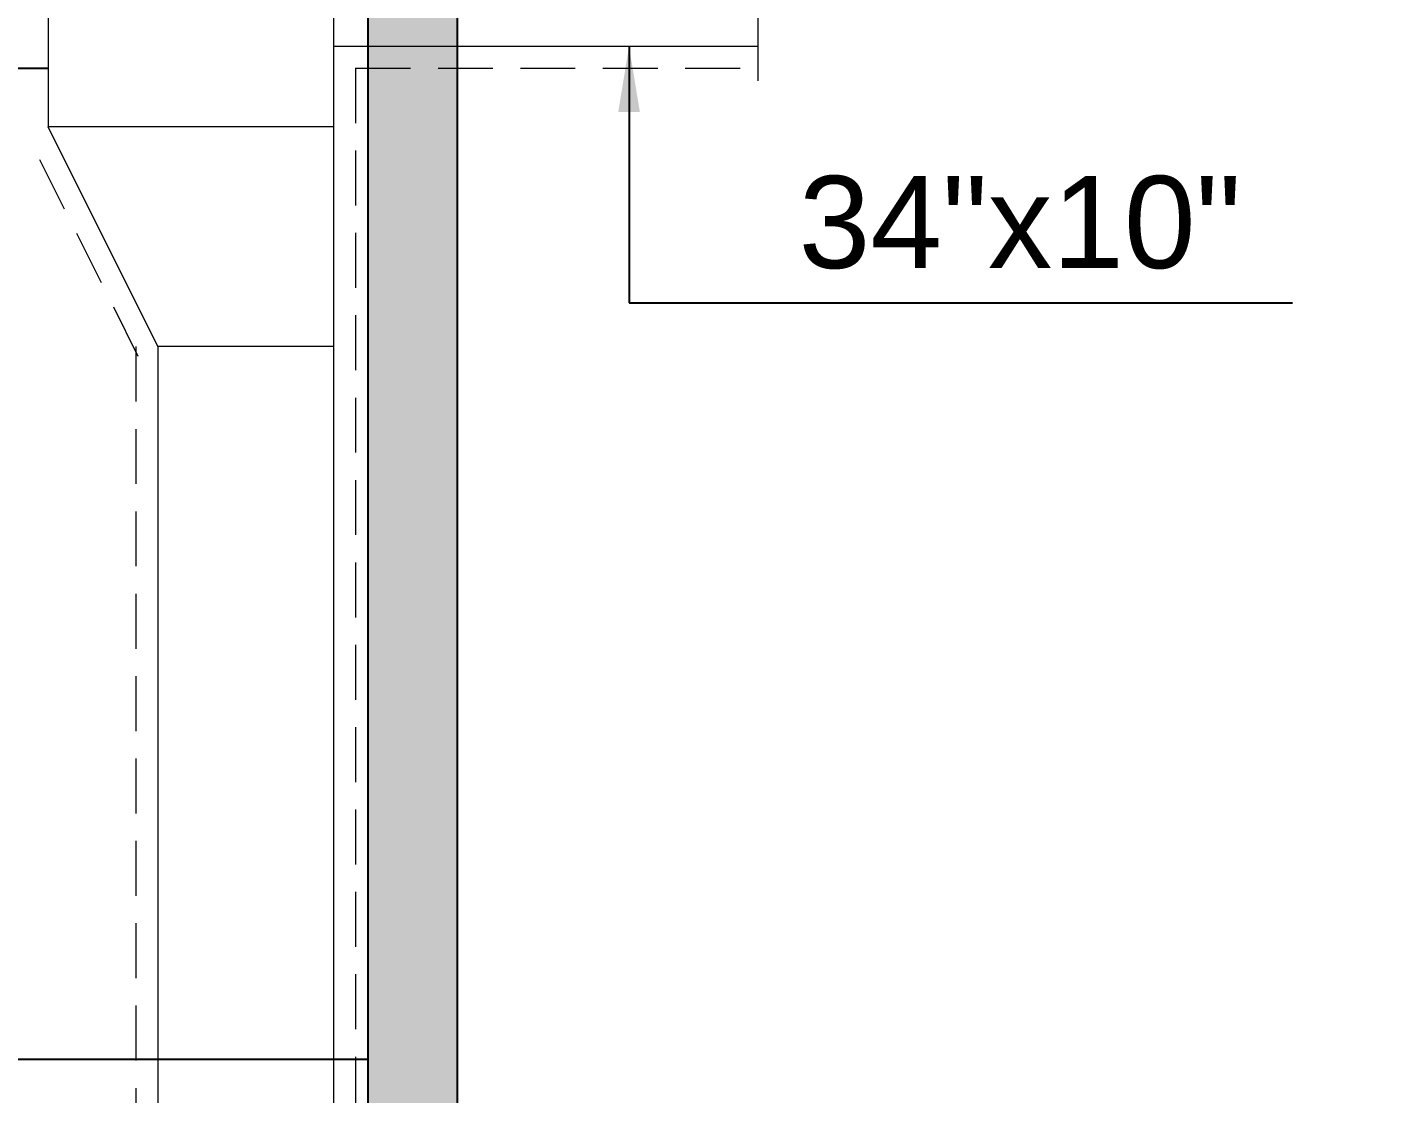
# Model space of a CAD drawing. Header units: inches. Extents: x 751443 to 884462, y -58136 to 349881.
# Drawn here: x 868578 to 871677, y 228209 to 230637 of the extents above; entities that cross this region are included whole.
import ezdxf

# ---------------------------------------------------------------- set-up
doc = ezdxf.new("R2010")
doc.units = ezdxf.units.IN
doc.header["$MEASUREMENT"] = 0
doc.linetypes.add('DASHED2', pattern=[9.524999999999995, 6.349999999999998, -3.174999999999998])
doc.linetypes.add('HIDDEN', pattern=[0.375, 0.25, -0.125])
doc.layers.add('000Text', color=2, linetype='Continuous', lineweight=18)
doc.layers.add('M-S.DUCT', color=1, linetype='Continuous', lineweight=15)
for name, color, linetype in [('01-R-RDUCT', 3, 'Continuous'), ('HATCH', 8, 'Continuous'), ('sec', 8, 'DASHED2'), ('WALL', 8, 'Continuous')]:
    doc.layers.add(name, color=color, linetype=linetype)
doc.styles.add('Arial', font='arial.ttf')
doc.styles.add('HOREA', font='arial.ttf')
doc.dimstyles.new('DIM 1-50', dxfattribs={"dimtxt": 210, "dimasz": 150, "dimexe": 0.18, "dimexo": 0.0625, "dimgap": 25, "dimtad": 0, "dimdec": 0, "dimzin": 0, "dimdsep": 46, "dimtxsty": 'HOREA', "dimblk": 'OBLIQUE', "dimcen": 0.09, "dimclrd": 256, "dimclre": 256, "dimclrt": 31, "dimadec": 0, "dimazin": 0, "dimtfac": 1, "dimtdec": 0, "dimtofl": 0, "dimtmove": 0, "dimatfit": 3, "dimfxl": 0, "dimtolj": 1, "dimtzin": 0, "dimarcsym": 0})

# ---------------------------------------------------------------- blocks, each defined once
blk = doc.blocks.new('_Oblique')
at = {"color": 0, "linetype": 'ByBlock', "lineweight": -2}
blk.add_line((-0.5, -0.5), (0.5, 0.5), dxfattribs=at)

msp = doc.modelspace()

# ---------------------------------------------------------------- hatches: boundary and pattern name
at = {"layer": 'HATCH'}
h = msp.add_hatch(dxfattribs=at)
h.set_pattern_fill('ANSI31', color=256, style=0)
h.set_pattern_definition([(45, (233601.4974632828, -55778.03960103847), (-0.08838834764831843, 0.08838834764831845), [])])
edge = h.paths.add_edge_path()
edge.add_line((867284.6990897033, 232096.8617018046), (867284.6990897033, 231292.4748865997))
edge.add_line((867284.6990897033, 231292.4748865997), (871323.5151202462, 231292.4748865997))
edge.add_line((871323.5151202462, 231292.4748865997), (871323.5151202462, 231536.0577786301))
edge.add_line((871323.5151202462, 231536.0577786301), (867537.8962892547, 231536.0577786301))
edge.add_line((867537.8962892547, 231536.0577786301), (867537.8962892547, 232513.9134687851))
edge.add_line((867537.8962892547, 232513.9134687851), (867215.9667759306, 232513.9134687851))
edge.add_line((867215.9667759306, 232513.9134687851), (867215.9667759306, 232403.6330894238))
edge.add_arc((867118.7457521406, 215661.5072503616), 16742.40811647062, 89.66728886250996, 146.3236722127223)
edge.add_line((853185.9934906142, 224945.1834595685), (853016.9279183872, 224945.1834595687))
edge.add_line((853016.9279183872, 224945.1834595687), (853016.9279183872, 225873.3687452266))
edge.add_line((853016.9279183872, 225873.3687452266), (852904.3462016714, 225873.3687452266))
edge.add_line((852904.3462016714, 225873.3687452266), (852904.3462016714, 228044.0444604172))
edge.add_line((852904.3462016714, 228044.0444604172), (853144.1713359539, 228044.0444604172))
edge.add_line((853144.1713359539, 228044.0444604172), (853144.1713359539, 228939.7396846681))
edge.add_line((853144.1713359539, 228939.7396846681), (852631.3363780497, 228939.7396846681))
edge.add_line((852631.3363780497, 228939.7396846681), (852631.3363780497, 224068.6089301263))
edge.add_line((852631.3363780497, 224068.6089301263), (852995.3942447641, 224068.6089301263))
edge.add_arc((867118.7457521406, 215661.5072503617), 16436.19227360204, 89.42148477913832, 149.2362475429989, ccw=False)
h = msp.add_hatch(dxfattribs=at)
h.set_pattern_fill('ANSI31', color=256, angle=140, style=0)
h.set_pattern_definition([(185, (233601.4974632828, -55778.03960103847), (0.01089446784345724, -0.1245243372614682), [])])
h.paths.add_polyline_path([(856730.0704105344, 216078.9050514996), (856730.0704105344, 215449.74633461), (856991.12055679, 215449.74633461), (856991.12055679, 216078.9050514996), (859136.4500647426, 216078.9050514996), (859136.4500647426, 216369.7402993741), (860108.4633519832, 216369.7402993741), (860108.4633519832, 216655.3547042052), (861066.9944317328, 216655.3547042052), (861066.9944317328, 216948.3790253098), (862068.745070248, 216948.3790253098), (862068.745070248, 217198.588207952), (863049.0491804654, 217198.588207952), (863049.0491804654, 217403.7477655234), (864021.0647998644, 217403.7477655234), (864021.0647998644, 217603.6785759614), (864979.1434408916, 217603.6785759614), (864979.1434408916, 217956.31546143), (867482.1044170532, 217956.31546143), (867482.1044170532, 218180.3712143199), (868337.8269597288, 218180.3712143199), (868337.8269597288, 218412.6402807834), (869273.6288240823, 218412.6402807834), (869273.6288240823, 218639.7508822304), (870146.3411404259, 218639.7508822304), (870146.3411404259, 218884.3374955333), (870968.6485180898, 218884.3374955333), (870968.6485180898, 219115.3887425603), (873364.9633343475, 219115.3887425603), (873364.9633343475, 225658.8078599332), (869556.603325596, 225658.8078599332), (869556.603325596, 231292.4748865997), (869353.2188532377, 231292.4748865997), (869353.2188532377, 225455.4233875749), (873161.5788619892, 225455.4233875749), (873161.5788619892, 219273.1152970374), (870810.9219636127, 219273.1152970374), (870810.9219636127, 219042.0640500104), (869988.6145859488, 219042.0640500104), (869988.6145859488, 218797.4774367076), (869115.9022696052, 218797.4774367076), (869115.9022696052, 218570.3668352605), (868180.1004052517, 218570.3668352605), (868180.1004052517, 218338.097768797), (867324.377862576, 218338.097768797), (867324.377862576, 218114.0420159071), (864821.4168864145, 218114.0420159071), (864821.4168864145, 217761.4051304385), (863863.3382453873, 217761.4051304385), (863863.3382453873, 217561.4743200005), (862891.3226259883, 217561.4743200005), (862891.3226259883, 217356.3147624291), (861911.0185157709, 217356.3147624291), (861911.0185157709, 217106.1055797869), (860909.2678772557, 217106.1055797869), (860909.2678772557, 216813.0812586823), (859950.7367975061, 216813.0812586823), (859950.7367975061, 216527.4668538512), (858978.7235102655, 216527.4668538512), (858978.7235102655, 216236.6316059767), (852800.4495840898, 216236.6316059767), (852800.4495840898, 216078.9050514996)])

# ---------------------------------------------------------------- linework, layer by layer
at = {"layer": '01-R-RDUCT'}
msp.add_line((868625.2012516173, 230543.1257942337), (867219.5195059723, 230543.1257942337), dxfattribs=at)
at = {"layer": 'M-S.DUCT'}
for p, q in [((868625.2012516173, 231587.7093705838), (868625.2012516173, 230410.0500378802)), ((869275.2012516173, 231587.7093705836), (869275.2012516173, 230410.0500378802)), ((869275.2012516172, 230593.8707995555), (870240.0212291006, 230593.8707995555)), ((869275.2012516172, 230410.0500378802), (868625.2012516172, 230410.0500378802)), ((868875.2012516173, 229910.0500378802), (868625.2012516173, 230410.0500378802)), ((869275.2012516172, 230410.0500378802), (869275.201251617, 226141.169958618)), ((869275.2012516172, 229910.0500378802), (868875.2012516173, 229910.0500378802)), ((868875.2012516173, 229910.0500378802), (868875.2012516172, 226141.169958618))]:
    msp.add_line(p, q, dxfattribs=at)
at = {"layer": 'M-S.DUCT', "color": 8, "linetype": 'HIDDEN', "ltscale": 500}
for p, q in [((869325.201251617, 230543.8707995555), (870240.0212291006, 230543.8707995555)), ((869325.201251617, 230543.8707995555), (869325.2012516169, 225441.1699586184)), ((868830.4798920673, 229887.6893581052), (868580.4798920673, 230387.6893581052)), ((868825.2012516173, 229910.0500378802), (868825.2012516172, 225091.1699586181))]:
    msp.add_line(p, q, dxfattribs=at)
at = {"layer": 'M-S.DUCT', "extrusion": (-0.0005979467615612043, 6.274820073259858e-18, 0.9999998212298193), "elevation": -520.3572024748937}
msp.add_lwpolyline([(870240.4867958056, 231058.4323074679), (870240.5002460126, 230808.4536281983), (870311.3523226288, 230808.4534720014), (870168.3979082502, 230763.1577058633), (870240.500146155, 230763.1575469107), (870240.4868956628, 230514.8269261318)], dxfattribs=at)
at = {"layer": 'sec', "linetype": 'ByBlock'}
msp.add_line((868091.9634764335, 228287.8328244718), (869353.2188532377, 228287.8328244718), dxfattribs=at)
at = {"layer": 'WALL', "color": 5}
for p, q in [((869353.2188532377, 231292.4748865997), (869353.2188532377, 225455.4233875749)), ((869556.603325596, 231292.4748865997), (869556.603325596, 225658.8078599332))]:
    msp.add_line(p, q, dxfattribs=at)

# ---------------------------------------------------------------- texts
at = {"layer": '000Text', "color": 2, "style": 'Arial'}
msp.add_text('34"x10"', height=210, dxfattribs=at).set_placement((870333.5753733579, 230088.6561704469))

# ---------------------------------------------------------------- leaders
at = {"layer": '000Text', "color": 2}
msp.add_leader([(869947.4939061593, 230593.8707995555), (869947.4939061593, 230009.4333986438), (871457.2037160539, 230009.4333986438)], dimstyle='DIM 1-50', override={"dimgap": 25, "dimtad": 0, "dimfxl": 5, "dimfxlon": 1}, dxfattribs=at)

doc.saveas('drawing.dxf')
